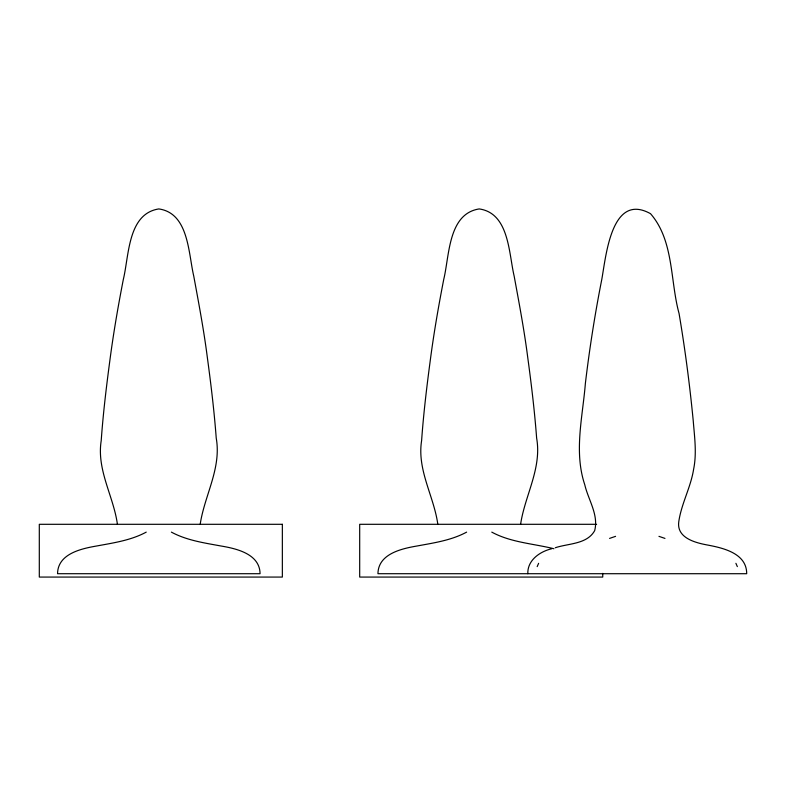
<?xml version="1.0" encoding="UTF-8"?>
<svg xmlns="http://www.w3.org/2000/svg" width="786" height="786" viewBox="0 0 786 786"><rect width="100%" height="100%" fill="white"/><g stroke="black" fill="none" stroke-linecap="round" stroke-linejoin="round"><path stroke-width="1.18" d="M200.214 524.183C204.507 495.377 221.613 468.299 216.229 438.097C214.205 411.068 210.953 384.138 207.317 357.276C203.829 330.051 198.72 303.082 193.749 276.102C188.335 253.2 188.768 213.163 158.811 208.929C127.735 213.743 129.12 255.627 123.333 279.403C118.067 306.481 113.351 333.677 109.794 361.049C106.277 387.478 103.094 413.986 101.217 440.592C96.491 469.969 113.508 496.113 117.399 524.183M520.617 524.183C524.901 495.377 542.006 468.299 536.632 438.097C534.598 411.068 531.356 384.138 527.711 357.276C524.223 330.051 519.114 303.082 514.152 276.102C508.738 253.2 509.171 213.163 479.205 208.929C448.138 213.743 449.513 255.627 443.736 279.403C438.47 306.481 433.744 333.677 430.188 361.049C426.67 387.478 423.497 413.986 421.61 440.592C416.885 469.969 433.901 496.113 437.802 524.183M527.828 573.711C527.327 560.182 539.913 551.536 551.752 548.736M537.182 566.618L538.626 563.316M146.235 532.122C131.007 540.355 113.587 542.871 96.766 545.975C81.115 548.667 57.761 553.835 57.555 573.711L260.068 573.711C259.832 553.943 236.517 548.599 220.856 545.975C204.036 542.871 186.616 540.355 171.387 532.122M466.629 532.122C451.4 540.355 433.98 542.871 417.16 545.975C401.489 548.657 378.204 553.865 377.948 573.711L746.7 573.711C746.759 553.698 724.053 548.186 708.324 545.179C695.924 542.93 676.5 538.272 678.76 521.796C681.364 503.679 690.786 487.32 693.625 469.203C696.877 453.296 694.529 437.065 693.262 421.09C689.774 385.081 685.087 349.19 679.065 313.516C670.016 280.553 674.015 240.644 650.513 213.674C611.577 192.098 606.085 255.558 601.791 279.403C594.973 313.85 589.529 348.552 585.374 383.421C582.681 416.983 573.741 451.773 584.774 484.746C588.233 499.778 598.804 514.781 594.678 530.638C587.024 544.374 568.524 543.313 555.299 547.744M615.576 536.347L609.563 538.41M596.603 524.301L359.693 524.301L359.693 577.071L602.744 577.071L602.744 573.387M553.933 548.736C533.163 543.568 510.92 542.507 491.781 532.122M664.966 538.41L658.953 536.347M735.902 563.316L737.347 566.618M282.351 524.301L39.3 524.301L39.3 577.071L282.351 577.071L282.351 524.301"/></g></svg>
